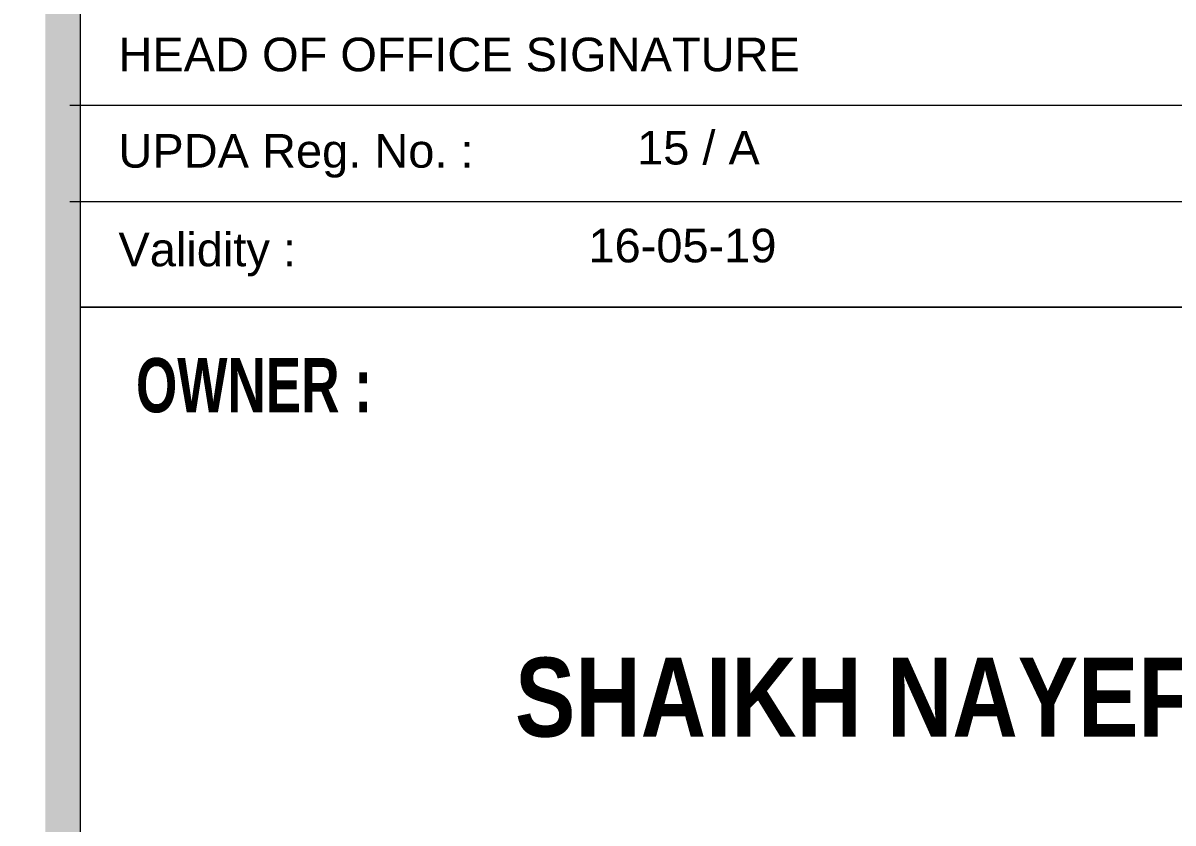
# Model space of a CAD drawing. Header units: inches. Extents: x -68096 to 69834, y -16833 to 17650.
# Drawn here: x 921.87 to 942.47, y -16.84 to -2.5 of the extents above; entities that cross this region are included whole.
import ezdxf
from ezdxf.enums import TextEntityAlignment as Align

# ---------------------------------------------------------------- set-up
doc = ezdxf.new("R2010")
doc.units = ezdxf.units.IN
doc.header["$MEASUREMENT"] = 0
for name, color, linetype in [('QCD TITLE A', 7, 'Continuous'), ('QCD TITLE BLOCK', 7, 'Continuous'), ('TEXT', 23, 'Continuous'), ('WIN', 1, 'Continuous')]:
    doc.layers.add(name, color=color, linetype=linetype)
doc.styles.add('ARAIL BOLD', font='ARIALNB.TTF')
doc.styles.add('SANSSERIFBOLD', font='sasb____.pfb', dxfattribs={"width": 0.7})
doc.styles.add('Title Sheet_A1$0$DCAQ New Title Block for CD-A1_Dar Al Salam$0$ARIAL_2.5', font='arial.ttf', dxfattribs={"height": 2.5})

msp = doc.modelspace()

# ---------------------------------------------------------------- hatches: boundary and pattern name
at = {"layer": 'WIN', "linetype": 'Continuous', "lineweight": 0}
h = msp.add_hatch(color=86, dxfattribs=at)
h.paths.add_polyline_path([(753.52048, 94.84549), (753.52048, -53.35192), (963.30992, -53.35192), (963.30992, 94.84549)])
h.paths.add_polyline_path([(922.89008, 94.22001), (922.89008, -52.69685), (962.68444, -52.69685), (962.68444, 94.22001)], flags=16)
h.paths.add_polyline_path([(922.26459, -52.69685), (754.14633, -52.69685), (754.14633, 94.22001), (922.26459, 94.22001)], flags=16)
h = msp.add_hatch(color=7, dxfattribs=at)
h.paths.add_polyline_path([(753.52048, 94.84549), (753.52048, -53.35192), (963.30992, -53.35192), (963.30992, 94.84549)])
h.paths.add_polyline_path([(922.89008, 94.22001), (922.89008, -52.69685), (962.68444, -52.69685), (962.68444, 94.22001)], flags=16)
h.paths.add_polyline_path([(922.26459, -52.69685), (754.14633, -52.69685), (754.14633, 94.22001), (922.26459, 94.22001)], flags=16)

# ---------------------------------------------------------------- linework, layer by layer
at = {"layer": 'QCD TITLE BLOCK', "lineweight": 0}
for p, q in [((922.70496, -3.97172), (962.68444, -3.97172)), ((922.70496, -5.69972), (962.68444, -5.69972))]:
    msp.add_line(p, q, dxfattribs=at)
at = {"layer": 'WIN', "color": 7, "linetype": 'Continuous', "lineweight": 0}
msp.add_line((922.89008, -7.59071), (962.68444, -7.59071), dxfattribs=at)
msp.add_line((922.89008, -7.59071), (962.68444, -7.59071), dxfattribs=at)
msp.add_lwpolyline([(962.68444, 94.22001), (922.89008, 94.22001), (922.89008, -52.69685), (962.68444, -52.69685)], close=True, dxfattribs=at)
msp.add_lwpolyline([(962.68444, 94.22001), (922.89008, 94.22001), (922.89008, -52.69685), (962.68444, -52.69685)], close=True, dxfattribs=at)
msp.add_lwpolyline([(962.68444, -7.59071), (922.89008, -7.59071)], dxfattribs=at)

# ---------------------------------------------------------------- texts
at = {"layer": 'QCD TITLE A', "lineweight": 0, "style": 'Title Sheet_A1$0$DCAQ New Title Block for CD-A1_Dar Al Salam$0$ARIAL_2.5'}
for s, p in [('15 / A', (932.86899, -4.43217)), ('16-05-19', (931.99763, -6.18685))]:
    msp.add_text(s, height=0.602714, dxfattribs=at).set_placement(p, align=Align.TOP_LEFT)
at = {"layer": 'QCD TITLE A', "color": 0, "lineweight": 0, "ltscale": 0.02, "char_height": 0.6027145, "attachment_point": 1, "style": 'Title Sheet_A1$0$DCAQ New Title Block for CD-A1_Dar Al Salam$0$ARIAL_2.5'}
for s, insert, width in [('{\\C256;HEAD OF OFFICE SIGNATURE}', (923.57679, -2.76106), 15.0632651), ('{\\C256;UPDA Reg. No. :}', (923.57679, -4.48906), 11.8234835), ('{\\C256;Validity :}', (923.57679, -6.25706), 9.0655525)]:
    msp.add_mtext(s, dxfattribs=dict(at, insert=insert, width=width))
at = {"layer": 'TEXT', "color": 0, "lineweight": 0, "style": 'ARAIL BOLD'}
msp.add_text('SHAIKH NAYEF EID M.T AL-THANI', height=1.415997, rotation=0.000267, dxfattribs=at).set_placement((944.0148, -14.58307), align=Align.MIDDLE)
at = {"layer": 'WIN', "color": 7, "linetype": 'Continuous', "lineweight": 0, "style": 'SANSSERIFBOLD', "width": 0.7}
msp.add_text('OWNER :', height=0.973487, dxfattribs=at).set_placement((923.8909, -9.47809))

doc.saveas('drawing.dxf')
